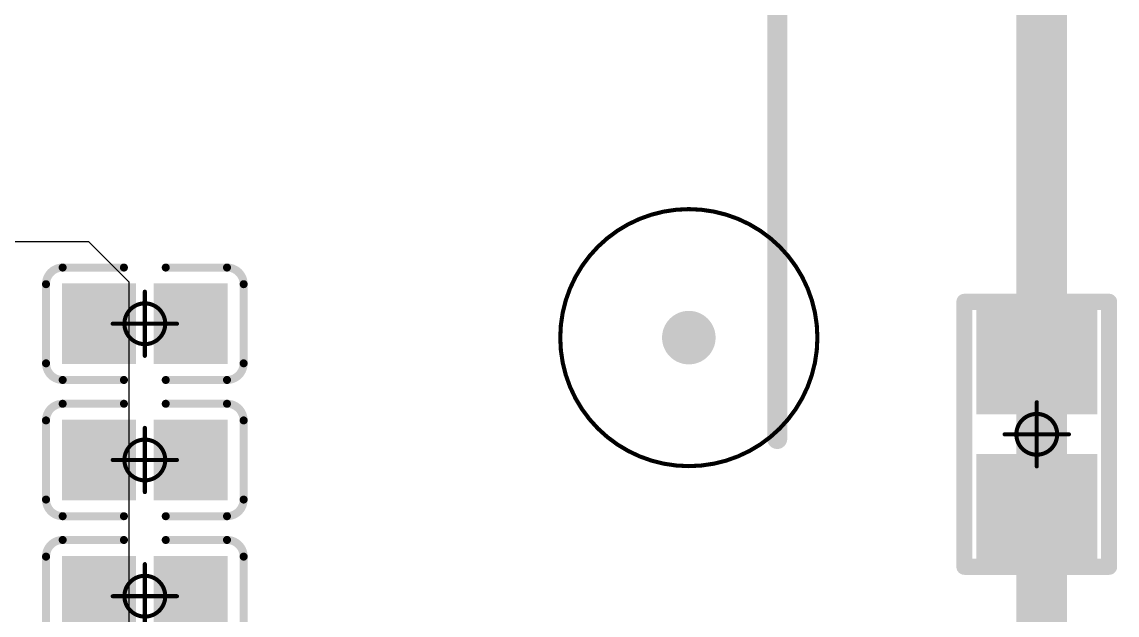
# Model space of a CAD drawing. Header units: millimetres. Extents: x 19.13 to 23.12, y 5.07 to 8.34.
# Drawn here: x 22.219 to 22.4874, y 6.4095 to 6.5549 of the extents above; entities that cross this region are included whole.
import ezdxf

# ---------------------------------------------------------------- set-up
doc = ezdxf.new("R2010")
doc.units = ezdxf.units.MM
doc.header["$MEASUREMENT"] = 0
for name, color, linetype in [('BottomLayer', 5, 'Continuous'), ('BottomOverlay', 54, 'Continuous'), ('BottomPaste', 16, 'Continuous'), ('BottomSolder', 6, 'Continuous'), ('Mechanical10', 56, 'Continuous'), ('Mechanical15', 56, 'Continuous'), ('MidLayer1', 16, 'Continuous'), ('MidLayer2', 76, 'Continuous'), ('MidLayer3', 90, 'Continuous'), ('MidLayer4', 156, 'Continuous'), ('MultiLayer', 9, 'Continuous'), ('TopLayer', 1, 'Continuous'), ('TopOverlay', 2, 'Continuous'), ('TopSolder', 216, 'Continuous')]:
    doc.layers.add(name, color=color, linetype=linetype)

# ---------------------------------------------------------------- blocks, each defined once
blk = doc.blocks.new('C0201_B_162')
at = {"layer": 'BottomLayer'}
for points in [[(-0.01831, -0.00787), (-0.00413, -0.00787), (-0.01831, 0.00787), (-0.00413, 0.00787)], [(0.00413, -0.00787), (0.01831, -0.00787), (0.00413, 0.00787), (0.01831, 0.00787)]]:
    blk.add_solid(points, dxfattribs=at)
at = {"layer": 'BottomOverlay', "const_width": 0.00197}
for points in [[(-0.02421, 0.0097, -0.414214), (-0.02013, 0.01378)], [(0.02013, 0.01378, -0.414214), (0.02421, 0.0097)], [(-0.02013, -0.01378, -0.414214), (-0.02421, -0.0097)], [(0.02421, -0.0097, -0.414214), (0.02013, -0.01378)]]:
    blk.add_lwpolyline(points, format="xyb", dxfattribs=at)
for points in [[(-0.02013, 0.01378), (-0.00512, 0.01378)], [(0.00512, 0.01378), (0.02013, 0.01378)], [(-0.02421, -0.0097), (-0.02421, 0.0097)], [(0.02421, -0.0097), (0.02421, 0.0097)], [(-0.02013, -0.01378), (-0.00512, -0.01378)], [(0.00512, -0.01378), (0.02013, -0.01378)]]:
    blk.add_lwpolyline(points, dxfattribs=at)
at = {"layer": 'BottomOverlay', "const_width": 0.000984}
for points in [[(-0.02062, 0.01378, 1), (-0.01964, 0.01378, 1)], [(-0.02062, 0.01378, 1), (-0.01964, 0.01378, 1)], [(-0.00561, 0.01378, 1), (-0.00463, 0.01378, 1)], [(0.00463, 0.01378, 1), (0.00561, 0.01378, 1)], [(0.01964, 0.01378, 1), (0.02062, 0.01378, 1)], [(0.01964, 0.01378, 1), (0.02062, 0.01378, 1)], [(-0.0247, 0.0097, 1), (-0.02372, 0.0097, 1)], [(-0.0247, 0.0097, 1), (-0.02372, 0.0097, 1)], [(0.02372, 0.0097, 1), (0.0247, 0.0097, 1)], [(0.02372, 0.0097, 1), (0.0247, 0.0097, 1)], [(-0.0247, -0.0097, 1), (-0.02372, -0.0097, 1)], [(-0.0247, -0.0097, 1), (-0.02372, -0.0097, 1)], [(0.02372, -0.0097, 1), (0.0247, -0.0097, 1)], [(0.02372, -0.0097, 1), (0.0247, -0.0097, 1)], [(-0.02062, -0.01378, 1), (-0.01964, -0.01378, 1)], [(-0.02062, -0.01378, 1), (-0.01964, -0.01378, 1)], [(-0.00561, -0.01378, 1), (-0.00463, -0.01378, 1)], [(0.00463, -0.01378, 1), (0.00561, -0.01378, 1)], [(0.01964, -0.01378, 1), (0.02062, -0.01378, 1)], [(0.01964, -0.01378, 1), (0.02062, -0.01378, 1)]]:
    blk.add_lwpolyline(points, format="xyb", close=True, dxfattribs=at)
at = {"layer": 'BottomPaste'}
for points in [[(-0.01831, -0.00787), (-0.00413, -0.00787), (-0.01831, 0.00787), (-0.00413, 0.00787)], [(0.00413, -0.00787), (0.01831, -0.00787), (0.00413, 0.00787), (0.01831, 0.00787)]]:
    blk.add_solid(points, dxfattribs=at)
at = {"layer": 'BottomSolder'}
for points in [[(-0.02031, -0.00987), (-0.00213, -0.00987), (-0.02031, 0.00987), (-0.00213, 0.00987)], [(0.00213, -0.00987), (0.02031, -0.00987), (0.00213, 0.00987), (0.02031, 0.00987)]]:
    blk.add_solid(points, dxfattribs=at)
at = {"layer": 'Mechanical15', "const_width": 0.001}
for points in [[(0, -0.00787), (0, 0.00787)], [(-0.00787, 0), (0.00787, 0)]]:
    blk.add_lwpolyline(points, dxfattribs=at)
at = {"layer": 'Mechanical15'}
for points, const_width in [([(-0.00025, 0.00787, 1), (0.00025, 0.00787, 1)], 0.0005), ([(0.005, 0, 1), (-0.005, 0, 1)], 0.001), ([(-0.00812, 0, 1), (-0.00762, 0, 1)], 0.0005), ([(-0.00525, 0, 1), (-0.00475, 0, 1)], 0.0005), ([(0.00475, 0, 1), (0.00525, 0, 1)], 0.0005), ([(0.00762, 0, 1), (0.00812, 0, 1)], 0.0005), ([(-0.00025, -0.00787, 1), (0.00025, -0.00787, 1)], 0.0005)]:
    blk.add_lwpolyline(points, format="xyb", close=True, dxfattribs=dict(at, const_width=const_width))
blk = doc.blocks.new('C0201_B_163')
at = {"layer": 'BottomLayer'}
for points in [[(-0.01831, -0.00787), (-0.00413, -0.00787), (-0.01831, 0.00787), (-0.00413, 0.00787)], [(0.00413, -0.00787), (0.01831, -0.00787), (0.00413, 0.00787), (0.01831, 0.00787)]]:
    blk.add_solid(points, dxfattribs=at)
at = {"layer": 'BottomOverlay', "const_width": 0.00197}
for points in [[(-0.02421, 0.0097, -0.414214), (-0.02013, 0.01378)], [(0.02013, 0.01378, -0.414214), (0.02421, 0.0097)], [(-0.02013, -0.01378, -0.414214), (-0.02421, -0.0097)], [(0.02421, -0.0097, -0.414214), (0.02013, -0.01378)]]:
    blk.add_lwpolyline(points, format="xyb", dxfattribs=at)
for points in [[(-0.02013, 0.01378), (-0.00512, 0.01378)], [(0.00512, 0.01378), (0.02013, 0.01378)], [(-0.02421, -0.0097), (-0.02421, 0.0097)], [(0.02421, -0.0097), (0.02421, 0.0097)], [(-0.02013, -0.01378), (-0.00512, -0.01378)], [(0.00512, -0.01378), (0.02013, -0.01378)]]:
    blk.add_lwpolyline(points, dxfattribs=at)
at = {"layer": 'BottomOverlay', "const_width": 0.000984}
for points in [[(-0.02062, 0.01378, 1), (-0.01964, 0.01378, 1)], [(-0.02062, 0.01378, 1), (-0.01964, 0.01378, 1)], [(-0.00561, 0.01378, 1), (-0.00463, 0.01378, 1)], [(0.00463, 0.01378, 1), (0.00561, 0.01378, 1)], [(0.01964, 0.01378, 1), (0.02062, 0.01378, 1)], [(0.01964, 0.01378, 1), (0.02062, 0.01378, 1)], [(-0.0247, 0.0097, 1), (-0.02372, 0.0097, 1)], [(-0.0247, 0.0097, 1), (-0.02372, 0.0097, 1)], [(0.02372, 0.0097, 1), (0.0247, 0.0097, 1)], [(0.02372, 0.0097, 1), (0.0247, 0.0097, 1)], [(-0.0247, -0.0097, 1), (-0.02372, -0.0097, 1)], [(-0.0247, -0.0097, 1), (-0.02372, -0.0097, 1)], [(0.02372, -0.0097, 1), (0.0247, -0.0097, 1)], [(0.02372, -0.0097, 1), (0.0247, -0.0097, 1)], [(-0.02062, -0.01378, 1), (-0.01964, -0.01378, 1)], [(-0.02062, -0.01378, 1), (-0.01964, -0.01378, 1)], [(-0.00561, -0.01378, 1), (-0.00463, -0.01378, 1)], [(0.00463, -0.01378, 1), (0.00561, -0.01378, 1)], [(0.01964, -0.01378, 1), (0.02062, -0.01378, 1)], [(0.01964, -0.01378, 1), (0.02062, -0.01378, 1)]]:
    blk.add_lwpolyline(points, format="xyb", close=True, dxfattribs=at)
at = {"layer": 'BottomPaste'}
for points in [[(-0.01831, -0.00787), (-0.00413, -0.00787), (-0.01831, 0.00787), (-0.00413, 0.00787)], [(0.00413, -0.00787), (0.01831, -0.00787), (0.00413, 0.00787), (0.01831, 0.00787)]]:
    blk.add_solid(points, dxfattribs=at)
at = {"layer": 'BottomSolder'}
for points in [[(-0.02031, -0.00987), (-0.00213, -0.00987), (-0.02031, 0.00987), (-0.00213, 0.00987)], [(0.00213, -0.00987), (0.02031, -0.00987), (0.00213, 0.00987), (0.02031, 0.00987)]]:
    blk.add_solid(points, dxfattribs=at)
at = {"layer": 'Mechanical15', "const_width": 0.001}
for points in [[(0, -0.00787), (0, 0.00787)], [(-0.00787, 0), (0.00787, 0)]]:
    blk.add_lwpolyline(points, dxfattribs=at)
at = {"layer": 'Mechanical15'}
for points, const_width in [([(-0.00025, 0.00787, 1), (0.00025, 0.00787, 1)], 0.0005), ([(0.005, 0, 1), (-0.005, 0, 1)], 0.001), ([(-0.00812, 0, 1), (-0.00762, 0, 1)], 0.0005), ([(-0.00525, 0, 1), (-0.00475, 0, 1)], 0.0005), ([(0.00475, 0, 1), (0.00525, 0, 1)], 0.0005), ([(0.00762, 0, 1), (0.00812, 0, 1)], 0.0005), ([(-0.00025, -0.00787, 1), (0.00025, -0.00787, 1)], 0.0005)]:
    blk.add_lwpolyline(points, format="xyb", close=True, dxfattribs=dict(at, const_width=const_width))
blk = doc.blocks.new('C0201_B_164')
at = {"layer": 'BottomLayer'}
for points in [[(-0.01831, -0.00787), (-0.00413, -0.00787), (-0.01831, 0.00787), (-0.00413, 0.00787)], [(0.00413, -0.00787), (0.01831, -0.00787), (0.00413, 0.00787), (0.01831, 0.00787)]]:
    blk.add_solid(points, dxfattribs=at)
at = {"layer": 'BottomOverlay', "const_width": 0.00197}
for points in [[(-0.02421, 0.0097, -0.414214), (-0.02013, 0.01378)], [(0.02013, 0.01378, -0.414214), (0.02421, 0.0097)], [(-0.02013, -0.01378, -0.414214), (-0.02421, -0.0097)], [(0.02421, -0.0097, -0.414214), (0.02013, -0.01378)]]:
    blk.add_lwpolyline(points, format="xyb", dxfattribs=at)
for points in [[(-0.02013, 0.01378), (-0.00512, 0.01378)], [(0.00512, 0.01378), (0.02013, 0.01378)], [(-0.02421, -0.0097), (-0.02421, 0.0097)], [(0.02421, -0.0097), (0.02421, 0.0097)], [(-0.02013, -0.01378), (-0.00512, -0.01378)], [(0.00512, -0.01378), (0.02013, -0.01378)]]:
    blk.add_lwpolyline(points, dxfattribs=at)
at = {"layer": 'BottomOverlay', "const_width": 0.000984}
for points in [[(-0.02062, 0.01378, 1), (-0.01964, 0.01378, 1)], [(-0.02062, 0.01378, 1), (-0.01964, 0.01378, 1)], [(-0.00561, 0.01378, 1), (-0.00463, 0.01378, 1)], [(0.00463, 0.01378, 1), (0.00561, 0.01378, 1)], [(0.01964, 0.01378, 1), (0.02062, 0.01378, 1)], [(0.01964, 0.01378, 1), (0.02062, 0.01378, 1)], [(-0.0247, 0.0097, 1), (-0.02372, 0.0097, 1)], [(-0.0247, 0.0097, 1), (-0.02372, 0.0097, 1)], [(0.02372, 0.0097, 1), (0.0247, 0.0097, 1)], [(0.02372, 0.0097, 1), (0.0247, 0.0097, 1)], [(-0.0247, -0.0097, 1), (-0.02372, -0.0097, 1)], [(-0.0247, -0.0097, 1), (-0.02372, -0.0097, 1)], [(0.02372, -0.0097, 1), (0.0247, -0.0097, 1)], [(0.02372, -0.0097, 1), (0.0247, -0.0097, 1)], [(-0.02062, -0.01378, 1), (-0.01964, -0.01378, 1)], [(-0.02062, -0.01378, 1), (-0.01964, -0.01378, 1)], [(-0.00561, -0.01378, 1), (-0.00463, -0.01378, 1)], [(0.00463, -0.01378, 1), (0.00561, -0.01378, 1)], [(0.01964, -0.01378, 1), (0.02062, -0.01378, 1)], [(0.01964, -0.01378, 1), (0.02062, -0.01378, 1)]]:
    blk.add_lwpolyline(points, format="xyb", close=True, dxfattribs=at)
at = {"layer": 'BottomPaste'}
for points in [[(-0.01831, -0.00787), (-0.00413, -0.00787), (-0.01831, 0.00787), (-0.00413, 0.00787)], [(0.00413, -0.00787), (0.01831, -0.00787), (0.00413, 0.00787), (0.01831, 0.00787)]]:
    blk.add_solid(points, dxfattribs=at)
at = {"layer": 'BottomSolder'}
for points in [[(-0.02031, -0.00987), (-0.00213, -0.00987), (-0.02031, 0.00987), (-0.00213, 0.00987)], [(0.00213, -0.00987), (0.02031, -0.00987), (0.00213, 0.00987), (0.02031, 0.00987)]]:
    blk.add_solid(points, dxfattribs=at)
at = {"layer": 'Mechanical15', "const_width": 0.001}
for points in [[(0, -0.00787), (0, 0.00787)], [(-0.00787, 0), (0.00787, 0)]]:
    blk.add_lwpolyline(points, dxfattribs=at)
at = {"layer": 'Mechanical15'}
for points, const_width in [([(-0.00025, 0.00787, 1), (0.00025, 0.00787, 1)], 0.0005), ([(0.005, 0, 1), (-0.005, 0, 1)], 0.001), ([(-0.00812, 0, 1), (-0.00762, 0, 1)], 0.0005), ([(-0.00525, 0, 1), (-0.00475, 0, 1)], 0.0005), ([(0.00475, 0, 1), (0.00525, 0, 1)], 0.0005), ([(0.00762, 0, 1), (0.00812, 0, 1)], 0.0005), ([(-0.00025, -0.00787, 1), (0.00025, -0.00787, 1)], 0.0005)]:
    blk.add_lwpolyline(points, format="xyb", close=True, dxfattribs=dict(at, const_width=const_width))
blk = doc.blocks.new('R0402_B_359')
at = {"layer": 'BottomLayer'}
for points in [[(-0.02657, -0.01083), (-0.00886, -0.01083), (-0.02657, 0.01082), (-0.00886, 0.01082)], [(0.00886, -0.01083), (0.02657, -0.01083), (0.00886, 0.01083), (0.02657, 0.01083)]]:
    blk.add_solid(points, dxfattribs=at)
at = {"layer": 'BottomOverlay', "const_width": 0.00394}
for points in [[(0.03248, 0.01772), (-0.03248, 0.01772)], [(-0.03248, -0.01772), (-0.03248, 0.01772)], [(0.03248, -0.01772), (0.03248, 0.01772)], [(0.03248, -0.01772), (-0.03248, -0.01772)]]:
    blk.add_lwpolyline(points, dxfattribs=at)
at = {"layer": 'BottomOverlay', "const_width": 0.00197}
for points in [[(-0.03346, 0.01772, 1), (-0.0315, 0.01772, 1)], [(-0.03346, 0.01772, 1), (-0.0315, 0.01772, 1)], [(0.0315, 0.01772, 1), (0.03346, 0.01772, 1)], [(0.0315, 0.01772, 1), (0.03346, 0.01772, 1)], [(-0.03346, -0.01772, 1), (-0.0315, -0.01772, 1)], [(-0.03346, -0.01772, 1), (-0.0315, -0.01772, 1)], [(0.0315, -0.01772, 1), (0.03346, -0.01772, 1)], [(0.0315, -0.01772, 1), (0.03346, -0.01772, 1)]]:
    blk.add_lwpolyline(points, format="xyb", close=True, dxfattribs=at)
at = {"layer": 'BottomPaste'}
for points in [[(-0.02657, -0.01083), (-0.00886, -0.01083), (-0.02657, 0.01082), (-0.00886, 0.01082)], [(0.00886, -0.01083), (0.02657, -0.01083), (0.00886, 0.01083), (0.02657, 0.01083)]]:
    blk.add_solid(points, dxfattribs=at)
at = {"layer": 'BottomSolder'}
for points in [[(-0.03057, -0.01483), (-0.00486, -0.01483), (-0.03057, 0.01482), (-0.00486, 0.01482)], [(0.00486, -0.01483), (0.03057, -0.01483), (0.00486, 0.01483), (0.03057, 0.01483)]]:
    blk.add_solid(points, dxfattribs=at)
at = {"layer": 'Mechanical15', "const_width": 0.001}
for points in [[(0, -0.00787), (0, 0.00787)], [(0.00787, 0), (-0.00787, 0)]]:
    blk.add_lwpolyline(points, dxfattribs=at)
at = {"layer": 'Mechanical15'}
for points, const_width in [([(-0.00025, 0.00787, 1), (0.00025, 0.00787, 1)], 0.0005), ([(0.005, 0, 1), (-0.005, 0, 1)], 0.001), ([(-0.00812, 0, 1), (-0.00762, 0, 1)], 0.0005), ([(-0.00525, 0, 1), (-0.00475, 0, 1)], 0.0005), ([(0.00475, 0, 1), (0.00525, 0, 1)], 0.0005), ([(0.00762, 0, 1), (0.00812, 0, 1)], 0.0005), ([(-0.00025, -0.00787, 1), (0.00025, -0.00787, 1)], 0.0005)]:
    blk.add_lwpolyline(points, format="xyb", close=True, dxfattribs=dict(at, const_width=const_width))
blk = doc.blocks.new('CON_SODIMM_260_SMT_RA_F_P005_484')
at = {"layer": 'BottomLayer', "const_width": 0.00256}
blk.add_lwpolyline([(-1.35561, 0.15551, 1), (-1.35305, 0.15551, 1)], format="xyb", close=True, dxfattribs=at)
at = {"layer": 'BottomSolder', "const_width": 0.00656}
blk.add_lwpolyline([(-1.35761, 0.15551, 1), (-1.35105, 0.15551, 1)], format="xyb", close=True, dxfattribs=at)
at = {"layer": 'Mechanical10', "const_width": 0.00491}
for points in [[(-1.44193, 0.35728), (-1.44193, 0.01524)], [(-1.43701, 0.35236), (-1.43701, 0.00984)], [(-1.37598, 0.18035), (-1.37598, -0.27909)]]:
    blk.add_lwpolyline(points, dxfattribs=at)
at = {"layer": 'Mechanical10', "const_width": 0.00246}
blk.add_lwpolyline([(-1.37721, 0.18035, 1), (-1.37476, 0.18035, 1)], format="xyb", close=True, dxfattribs=at)
at = {"layer": 'MidLayer1', "const_width": 0.00256}
blk.add_lwpolyline([(-1.35561, 0.15551, 1), (-1.35305, 0.15551, 1)], format="xyb", close=True, dxfattribs=at)
at = {"layer": 'MidLayer2', "const_width": 0.00256}
blk.add_lwpolyline([(-1.35561, 0.15551, 1), (-1.35305, 0.15551, 1)], format="xyb", close=True, dxfattribs=at)
at = {"layer": 'MidLayer3', "const_width": 0.00256}
blk.add_lwpolyline([(-1.35561, 0.15551, 1), (-1.35305, 0.15551, 1)], format="xyb", close=True, dxfattribs=at)
at = {"layer": 'MidLayer4', "const_width": 0.00256}
blk.add_lwpolyline([(-1.35561, 0.15551, 1), (-1.35305, 0.15551, 1)], format="xyb", close=True, dxfattribs=at)
at = {"layer": 'MultiLayer'}
for points, const_width in [([(-1.32283, 0.15551, 1), (-1.38583, 0.15551, 1)], 0.001), ([(-1.32283, 0.15551, 1), (-1.38583, 0.15551, 1)], 0.001), ([(-1.38608, 0.15551, 1), (-1.38558, 0.15551, 1)], 0.0005), ([(-1.38608, 0.15551, 1), (-1.38558, 0.15551, 1)], 0.0005), ([(-1.35561, 0.15551, 1), (-1.35305, 0.15551, 1)], 0.00256), ([(-1.32308, 0.15551, 1), (-1.32258, 0.15551, 1)], 0.0005), ([(-1.32308, 0.15551, 1), (-1.32258, 0.15551, 1)], 0.0005)]:
    blk.add_lwpolyline(points, format="xyb", close=True, dxfattribs=dict(at, const_width=const_width))
at = {"layer": 'TopLayer', "const_width": 0.00256}
blk.add_lwpolyline([(-1.35561, 0.15551, 1), (-1.35305, 0.15551, 1)], format="xyb", close=True, dxfattribs=at)
at = {"layer": 'TopOverlay', "const_width": 0.00491}
blk.add_lwpolyline([(-1.44449, 0.35984), (-1.44449, 0.01524)], dxfattribs=at)
at = {"layer": 'TopSolder', "const_width": 0.00656}
blk.add_lwpolyline([(-1.35761, 0.15551, 1), (-1.35105, 0.15551, 1)], format="xyb", close=True, dxfattribs=at)

msp = doc.modelspace()

# ---------------------------------------------------------------- linework, layer by layer
at = {"layer": 'BottomLayer'}
for p, q in [((22.18814, 6.50106), (22.23538, 6.50106)), ((22.23538, 6.50106), (22.24522, 6.49122)), ((22.24522, 6.49122), (22.24522, 6.40658))]:
    msp.add_line(p, q, dxfattribs=at)

# ---------------------------------------------------------------- block references
for name, p, rotation in [('CON_SODIMM_260_SMT_RA_F_P005_484', (21.0281, 6.63303), 180), ('C0201_B_164', (22.24916, 6.48092), 360), ('R0402_B_359', (22.46767, 6.45382), 90), ('C0201_B_162', (22.24916, 6.44753), 360), ('C0201_B_163', (22.24916, 6.41414), 360)]:
    msp.add_blockref(name, p, dxfattribs=dict(rotation=rotation))

doc.saveas('drawing.dxf')
